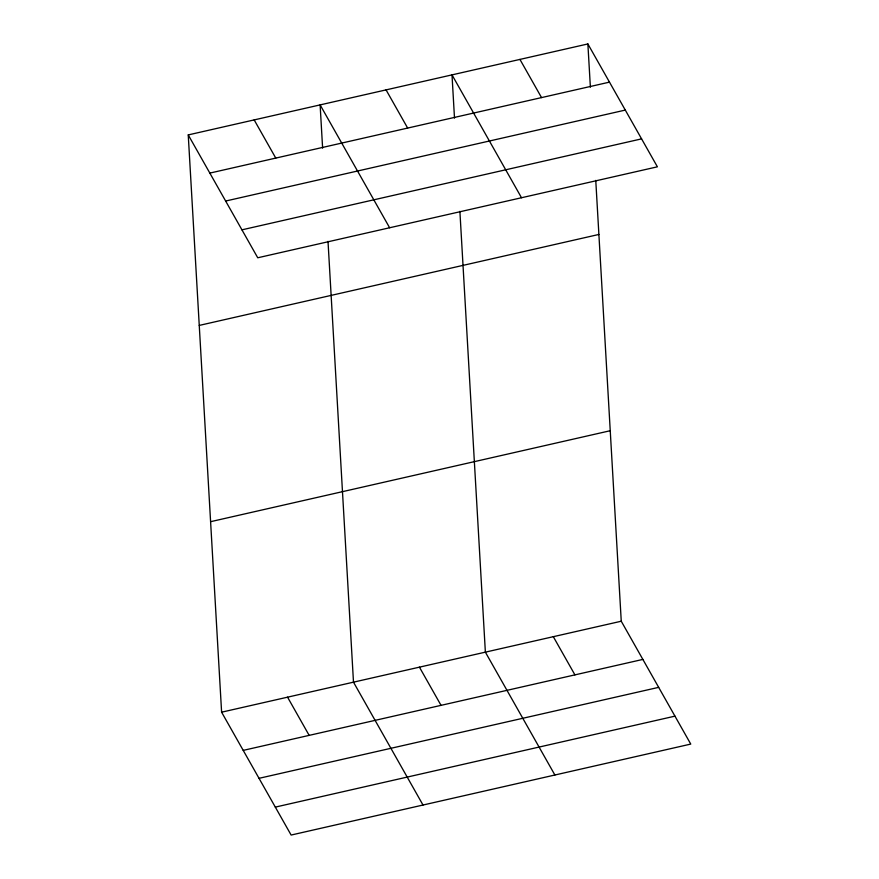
<?xml version="1.0" encoding="UTF-8"?>
<svg xmlns="http://www.w3.org/2000/svg" width="879" height="879" viewBox="0 0 879 879"><rect width="100%" height="100%" fill="white"/><g stroke="black" fill="none" stroke-linecap="round" stroke-linejoin="round"><path stroke-width="1.32" d="M188.238 134.916L587.875 43.95L657.393 166.812L257.745 257.778L188.238 134.916L221.607 712.188L291.125 835.05L690.762 744.084L621.255 621.222L595.764 180.404M209.839 173.097L609.488 82.132M225.65 201.038L625.288 110.084M241.934 229.837L641.582 138.871M199.247 325.417L598.896 234.451M210.597 521.686L610.246 430.721M221.607 712.188L621.255 621.222M243.219 750.38L642.857 659.415M259.03 778.322L658.668 687.356M275.314 807.109L674.962 716.143M519.939 59.409L541.541 97.602M521.511 197.742L452.004 74.88L454.498 118.116M386.057 89.889L407.658 128.07M389.628 227.76L320.121 104.898L322.615 148.133M553.32 636.693L574.921 674.874M254.174 119.907L275.775 158.088M554.891 775.014L485.373 652.152L459.893 211.334M419.437 667.161L441.038 705.354M423.008 805.032L353.49 682.17L328.01 241.351M287.554 697.179L309.155 735.371M587.875 43.95L590.38 87.186"/></g></svg>
